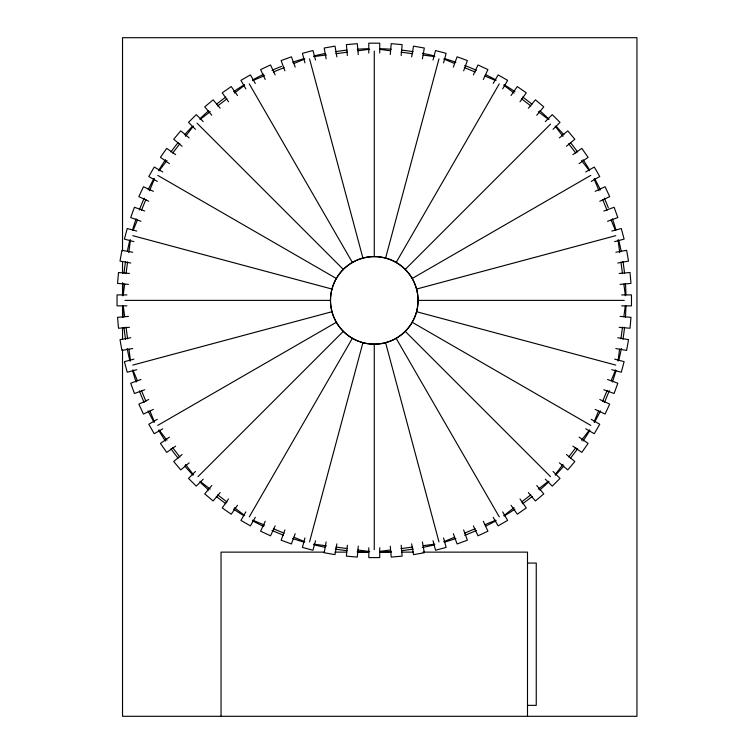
<?xml version="1.0" encoding="UTF-8"?>
<svg xmlns="http://www.w3.org/2000/svg" width="754" height="754" viewBox="0 0 754 754"><rect width="100%" height="100%" fill="white"/><g stroke="black" fill="none" stroke-linecap="round" stroke-linejoin="round"><path stroke-width="1.13" d="M347.349 545.236L346.397 556.141L357.302 557.093L358.254 546.188M390.28 54.58L391.232 43.675L402.136 44.627L401.175 55.532M123.138 295.728L124.674 284.098M126.05 273.627L127.577 261.987M128.802 252.684L130.489 239.885M618.035 360.883L619.571 349.253M620.947 338.782L622.484 327.142M623.86 316.671L625.236 306.199M326.114 541.956L324.211 552.739L334.993 554.642L336.887 543.86M411.637 56.908L413.541 46.126L424.313 48.03L422.419 58.812M304.955 537.904L302.411 547.413L312.976 550.25L315.53 540.731M433.003 60.037L435.548 50.518L446.123 53.355L443.569 62.865M309.555 541.872L362.928 342.674A43.101 42.422 22.5 0 1 352.372 338.301A42.893 42.007 37.5 0 1 343.306 331.345A42.893 42.007 52.5 0 1 336.35 322.278A42.893 42.007 67.5 0 1 331.977 311.713A42.893 42.007 82.5 0 1 330.478 300.384A42.893 42.007 -82.5 0 1 331.977 289.055A42.893 42.007 -67.5 0 1 336.35 278.49A42.893 42.007 -52.5 0 1 343.306 269.423A42.893 42.007 -37.5 0 1 352.372 262.467A42.893 42.007 -22.5 0 1 362.928 258.094A42.893 42.007 -7.5 0 1 374.267 256.605A42.893 42.007 7.5 0 1 385.596 258.094A42.893 42.007 22.5 0 1 396.152 262.467A42.893 42.007 37.5 0 1 405.218 269.423A42.893 42.007 52.5 0 1 412.184 278.49A42.893 42.007 67.5 0 1 416.557 289.055A42.893 42.007 82.5 0 1 418.046 300.384A42.893 42.007 -82.5 0 1 416.557 311.713A42.893 42.007 -67.5 0 1 412.184 322.278A42.893 42.007 -52.5 0 1 405.218 331.345A42.893 42.007 -37.5 0 1 396.152 338.301A42.893 42.007 -22.5 0 1 385.596 342.674A42.893 42.007 -7.5 0 1 374.267 344.163A42.893 42.007 7.5 0 1 362.928 342.674A42.893 42.007 22.5 0 1 352.372 338.301A43.101 42.422 37.5 0 1 343.306 331.345A43.101 42.422 52.5 0 1 336.35 322.278A43.101 42.422 67.5 0 1 331.977 311.713A43.101 42.422 82.5 0 1 330.488 300.384A43.101 42.422 -82.5 0 1 331.977 289.055A43.101 42.422 -67.5 0 1 336.35 278.49A43.101 42.422 -52.5 0 1 343.306 269.423A43.101 42.422 -37.5 0 1 352.372 262.467A43.101 42.422 -22.5 0 1 362.928 258.094A43.101 42.422 -7.5 0 1 374.267 256.605A43.101 42.422 7.5 0 1 385.596 258.094A43.101 42.422 22.5 0 1 396.152 262.467A43.101 42.422 37.5 0 1 405.218 269.423A43.101 42.422 52.5 0 1 412.184 278.49A43.101 42.422 67.5 0 1 416.557 289.055A43.101 42.422 82.5 0 1 418.046 300.384A43.101 42.422 -82.5 0 1 416.557 311.713A43.101 42.422 -67.5 0 1 412.184 322.278A43.101 42.422 -52.5 0 1 405.218 331.345A43.101 42.422 -37.5 0 1 396.152 338.301A43.101 42.422 -22.5 0 1 385.596 342.674A43.101 42.422 -7.5 0 1 374.267 344.163A43.101 42.422 7.5 0 1 362.928 342.674M385.596 258.094L438.969 58.897M284.889 529.93L281.148 540.213L291.43 543.954L295.182 533.672M453.352 67.097L457.094 56.814L467.376 60.556L463.635 70.838M133.345 229.81L137.388 220.055M141.432 210.291L145.927 199.452M149.518 190.781L154.457 178.849M594.077 421.92L598.563 411.071M602.606 401.317L607.093 390.478M611.136 380.713L615.632 369.875M265.229 521.268L260.601 531.184L270.526 535.811L275.144 525.887M473.38 74.882L478.008 64.957L487.923 69.585L483.305 79.5M245.842 511.872L240.922 520.401L250.394 525.868L255.323 517.338M493.201 83.43L498.13 74.9L507.612 80.367L502.682 88.897M249.263 516.895L352.372 338.301M396.152 262.467L499.271 83.873M228.528 498.978L222.251 507.942L231.214 514.219L237.491 505.255M511.033 95.513L517.31 86.55L526.273 92.827L519.996 101.79M159.113 170.79L166.964 160.545M172.685 153.1L179.829 143.788M185.541 136.342L193.401 126.097M555.123 474.662L562.984 464.426M568.704 456.981L575.849 447.669M581.56 440.223L589.421 429.978M211.77 485.519L204.739 493.898L213.128 500.939L220.159 492.55M528.365 108.218L535.406 99.83L543.785 106.87L536.754 115.249M195.484 471.429L188.519 478.394L196.257 486.132L203.222 479.167M545.302 121.601L552.267 114.636L560.005 122.374L553.04 129.339M197.972 476.679L343.306 331.345M405.218 269.423L550.552 124.09M182.091 454.492L173.712 461.523L180.743 469.912L189.131 462.871M559.393 137.897L567.781 130.857L574.821 139.245L566.433 146.276M199.98 119.518L210.225 111.658M217.67 105.946L226.982 98.802M234.428 93.091L244.673 85.23M503.861 515.538L514.096 507.678M521.542 501.966L530.854 494.822M538.309 489.11L548.544 481.25M169.396 437.15L160.432 443.427L166.709 452.4L175.673 446.123M572.851 154.645L581.824 148.368L588.101 157.341L579.129 163.618M157.303 419.328L148.774 424.248L154.25 433.729L162.779 428.8M585.745 171.969L594.275 167.039L599.75 176.521L591.221 181.441M157.746 425.388L336.35 322.278M412.184 278.49L590.778 175.38M148.755 399.497L138.84 404.125L143.467 414.05L153.382 409.422M595.142 191.346L605.066 186.719L609.694 196.643L599.769 201.271M252.731 80.574L264.654 75.636M273.334 72.045L284.173 67.549M293.928 63.506L304.776 59.019M443.757 541.749L454.596 537.253M464.351 533.219L475.199 528.724M484.954 524.68L495.793 520.194M140.979 379.469L130.696 383.211L134.438 393.494L144.721 389.752M603.803 211.016L614.095 207.265L617.837 217.557L607.554 221.299M133.92 359.121L124.401 361.666L127.237 372.24L136.747 369.696M611.777 231.073L621.296 228.528L624.124 239.103L614.614 241.648M132.77 365.087L331.977 311.713M416.557 289.055L615.754 235.672M130.791 337.754L120.009 339.658L121.912 350.44L132.685 348.536M615.839 252.232L626.621 250.328L628.516 261.11L617.743 263.014M313.758 56.607L326.557 54.929M335.869 53.704L347.5 52.167M357.971 50.791L369.611 49.255M380.082 551.353L390.553 549.977M401.024 548.601L412.655 547.065M423.126 545.689L434.766 544.162M128.453 316.397L117.558 317.349L118.51 328.254L129.415 327.302M619.119 273.466L630.024 272.514L630.975 283.419L620.071 284.371M126.908 294.908L117.049 294.908L117.049 305.86L126.908 305.86M621.626 294.908L631.475 294.908L631.475 305.86L621.626 305.86M124.947 300.384L330.488 300.384M418.046 300.384L624.274 300.384M324.361 552.126L221.035 552.126L221.035 716.3M334.927 552.126L346.67 552.126M357.236 552.126L368.979 552.126M379.545 552.126L391.288 552.126M401.854 552.126L413.597 552.126M422.994 552.126L527.498 552.126L527.498 716.3M527.498 563.068L536.254 563.068L536.254 705.358L527.498 705.358M129.415 273.466L118.51 272.514L117.558 283.419L128.453 284.371M620.071 316.397L630.975 317.349L630.024 328.254L619.119 327.302M380.082 49.415L390.553 50.791M401.024 52.167L412.655 53.704M423.126 55.08L434.766 56.607M313.758 544.162L326.557 545.839M335.869 547.065L347.5 548.601M357.971 549.977L369.611 551.513M132.685 252.232L121.912 250.328L120.009 261.11L130.791 263.014M617.743 337.754L628.516 339.658L626.621 350.44L615.839 348.536M136.747 231.073L127.237 228.528L124.401 239.103L133.92 241.648M614.614 359.121L624.124 361.666L621.296 372.24L611.777 369.696M132.77 235.672L331.977 289.055M416.557 311.713L615.754 365.087M144.721 211.016L134.438 207.265L130.696 217.557L140.979 221.299M607.554 379.469L617.837 383.211L614.095 393.494L603.803 389.752M443.757 59.019L454.596 63.506M464.351 67.549L475.199 72.045M484.954 76.088L495.793 80.574M252.731 520.194L264.654 525.133M273.334 528.724L284.173 533.219M293.928 537.253L304.776 541.749M153.382 191.346L143.467 186.719L138.84 196.643L148.755 201.271M599.769 399.497L609.694 404.125L605.066 414.05L595.142 409.422M162.779 171.969L154.25 167.039L148.774 176.521L157.303 181.441M591.221 419.328L599.75 424.248L594.275 433.729L585.745 428.8M157.746 175.38L336.35 278.49M412.184 322.278L590.778 425.388M175.673 154.645L166.709 148.368L160.432 157.341L169.396 163.618M579.129 437.15L588.101 443.427L581.824 452.4L572.851 446.123M503.861 85.23L514.096 93.091M521.542 98.802L530.854 105.946M538.309 111.658L548.544 119.518M199.98 481.25L210.225 489.11M217.67 494.822L226.982 501.966M234.428 507.678L244.673 515.538M189.131 137.897L180.743 130.857L173.712 139.245L182.091 146.276M566.433 454.492L574.821 461.523L567.781 469.912L559.393 462.871M203.222 121.601L196.257 114.636L188.519 122.374L195.484 129.339M553.04 471.429L560.005 478.394L552.267 486.132L545.302 479.167M197.067 123.194L343.306 269.423M405.218 331.345L550.552 476.679M220.159 108.218L213.128 99.83L204.739 106.87L211.77 115.249M536.754 485.519L543.785 493.898L535.406 500.939L528.365 492.55M555.123 126.097L562.984 136.342M568.704 143.788L575.849 153.1M581.56 160.545L589.421 170.79M159.113 429.978L166.964 440.223M172.685 447.669L179.829 456.981M185.541 464.426L193.401 474.662M237.491 95.513L231.214 86.55L222.251 92.827L228.528 101.79M519.996 498.978L526.273 507.942L517.31 514.219L511.033 505.255M255.323 83.43L250.394 74.9L240.922 80.367L245.842 88.897M502.682 511.872L507.612 520.401L498.13 525.868L493.201 517.338M249.263 83.873L352.372 262.467M396.152 338.301L499.271 516.895M275.144 74.882L270.526 64.957L260.601 69.585L265.229 79.5M483.305 521.268L487.923 531.184L478.008 535.811L473.38 525.887M594.077 178.849L599.015 190.781M602.606 199.452L607.093 210.291M611.136 220.055L615.179 229.81M132.902 369.875L137.388 380.713M141.432 390.478L145.927 401.317M149.961 411.071L154.457 421.92M295.182 67.097L291.43 56.814L281.148 60.556L284.889 70.838M463.635 529.93L467.376 540.213L457.094 543.954L453.352 533.672M315.53 60.037L312.976 50.518L302.411 53.355L304.955 62.865M443.569 537.904L446.123 547.413L435.548 550.25L433.003 540.731M309.555 58.897L362.928 258.094M385.596 342.674L438.969 541.872M336.887 56.908L334.993 46.126L324.211 48.03L326.114 58.812M422.419 541.956L424.313 552.739L413.541 554.642L411.637 543.86M618.035 239.885L619.722 252.684M620.947 261.987L622.484 273.627M623.86 284.098L625.386 295.728M123.288 306.199L124.674 316.671M126.05 327.142L127.577 338.782M128.962 349.253L130.489 360.883M358.254 54.58L357.302 43.675L346.397 44.627L347.349 55.532M401.175 545.236L402.136 556.141L391.232 557.093L390.28 546.188M379.733 53.025L379.733 43.176L368.791 43.176L368.791 53.025M379.733 547.743L379.733 557.592L368.791 557.592L368.791 547.743M374.267 51.074L374.267 256.605M374.267 344.163L374.267 549.694M122.525 250.941L122.525 37.7L636.951 37.7L636.951 716.3L122.525 716.3L122.525 349.903M122.525 261.544L122.525 273.325M122.525 282.75L122.525 295.709M122.525 306.312L122.525 316.916M122.525 327.519L122.525 339.3M625.943 305.973A251.742 251.742 0 0 1 625.434 317.359M624.557 327.359A251.742 251.742 0 0 1 622.983 339.272M621.371 348.442A251.742 251.742 0 0 1 618.648 360.78M615.961 370.779A251.742 251.742 0 0 1 612.399 382.005M609.298 390.563A251.742 251.742 0 0 1 604.331 402.561M600.457 410.883A251.742 251.742 0 0 1 594.501 422.315M589.92 430.242A251.742 251.742 0 0 1 583.012 441.081M577.602 448.79A251.742 251.742 0 0 1 570.439 458.14M563.869 465.981A251.742 251.742 0 0 1 555.444 475.161M549.044 481.561A251.742 251.742 0 0 1 539.864 489.987M532.192 496.415A251.742 251.742 0 0 1 522.673 503.729M514.954 509.139A251.742 251.742 0 0 1 504.124 516.038M496.047 520.703A251.742 251.742 0 0 1 485.717 526.104M476.443 530.448A251.742 251.742 0 0 1 464.737 535.302M455.887 538.526A251.742 251.742 0 0 1 444.389 542.154M434.662 544.774A251.742 251.742 0 0 1 422.325 547.489M413.362 549.072A251.742 251.742 0 0 1 401.543 550.637M391.241 551.551A251.742 251.742 0 0 1 379.922 552.06M368.602 552.06A251.742 251.742 0 0 1 357.283 551.551M346.991 550.637A251.742 251.742 0 0 1 335.379 549.101M325.078 547.272A251.742 251.742 0 0 1 313.871 544.774M304.135 542.154A251.742 251.742 0 0 1 292.646 538.526M283.419 535.161A251.742 251.742 0 0 1 272.081 530.448M263.759 526.575A251.742 251.742 0 0 1 252.477 520.703M243.796 515.67A251.742 251.742 0 0 1 233.57 509.139M225.851 503.729A251.742 251.742 0 0 1 216.332 496.415M208.669 489.987A251.742 251.742 0 0 1 200.3 482.343M193.09 475.161A251.742 251.742 0 0 1 184.655 465.981M178.085 458.14A251.742 251.742 0 0 1 170.922 448.79M165.512 441.081A251.742 251.742 0 0 1 158.604 430.242M154.023 422.315A251.742 251.742 0 0 1 148.076 410.883M144.193 402.561A251.742 251.742 0 0 1 139.349 390.855M136.125 382.005A251.742 251.742 0 0 1 132.572 370.779M129.933 361.025A251.742 251.742 0 0 1 127.153 348.442M125.55 339.272A251.742 251.742 0 0 1 123.976 327.359M123.1 317.359A251.742 251.742 0 0 1 122.591 305.973M122.591 294.729A251.742 251.742 0 0 1 123.1 283.41M124.005 273.108A251.742 251.742 0 0 1 125.55 261.497M127.379 251.195A251.742 251.742 0 0 1 129.877 239.989M132.572 229.989A251.742 251.742 0 0 1 136.125 218.764M139.349 209.914A251.742 251.742 0 0 1 144.193 198.208M148.076 189.885A251.742 251.742 0 0 1 153.939 178.604M158.604 170.527A251.742 251.742 0 0 1 165.512 159.688M170.922 151.978A251.742 251.742 0 0 1 178.085 142.629M184.655 134.787A251.742 251.742 0 0 1 192.298 126.427M200.3 118.425A251.742 251.742 0 0 1 208.669 110.781M216.511 104.203A251.742 251.742 0 0 1 225.851 97.04M233.57 91.63A251.742 251.742 0 0 1 244.4 84.721M252.477 80.065A251.742 251.742 0 0 1 263.759 74.194M272.081 70.31A251.742 251.742 0 0 1 281.6 66.324M292.646 62.243A251.742 251.742 0 0 1 303.862 58.689M313.871 55.994A251.742 251.742 0 0 1 325.078 53.496M335.379 51.668A251.742 251.742 0 0 1 346.991 50.132M357.283 49.217A251.742 251.742 0 0 1 368.602 48.708M379.922 48.708A251.742 251.742 0 0 1 391.241 49.217M401.543 50.132A251.742 251.742 0 0 1 413.154 51.668M422.325 53.28A251.742 251.742 0 0 1 434.662 55.994M444.662 58.689A251.742 251.742 0 0 1 455.887 62.243M464.737 65.466A251.742 251.742 0 0 1 476.443 70.31M485.793 74.703A251.742 251.742 0 0 1 496.047 80.065M504.124 84.721A251.742 251.742 0 0 1 514.954 91.63M522.673 97.04A251.742 251.742 0 0 1 532.022 104.203M539.864 110.781A251.742 251.742 0 0 1 549.044 119.207M556.226 126.427A251.742 251.742 0 0 1 563.869 134.787M570.439 142.629A251.742 251.742 0 0 1 577.602 151.978M583.012 159.688A251.742 251.742 0 0 1 589.317 169.527M594.586 178.604A251.742 251.742 0 0 1 600.457 189.885M604.331 198.208A251.742 251.742 0 0 1 608.327 207.718M612.399 218.764A251.742 251.742 0 0 1 615.961 229.989M618.648 239.989A251.742 251.742 0 0 1 621.155 251.195M622.983 261.497A251.742 251.742 0 0 1 624.519 273.108M625.434 283.41A251.742 251.742 0 0 1 625.943 294.729"/></g></svg>
